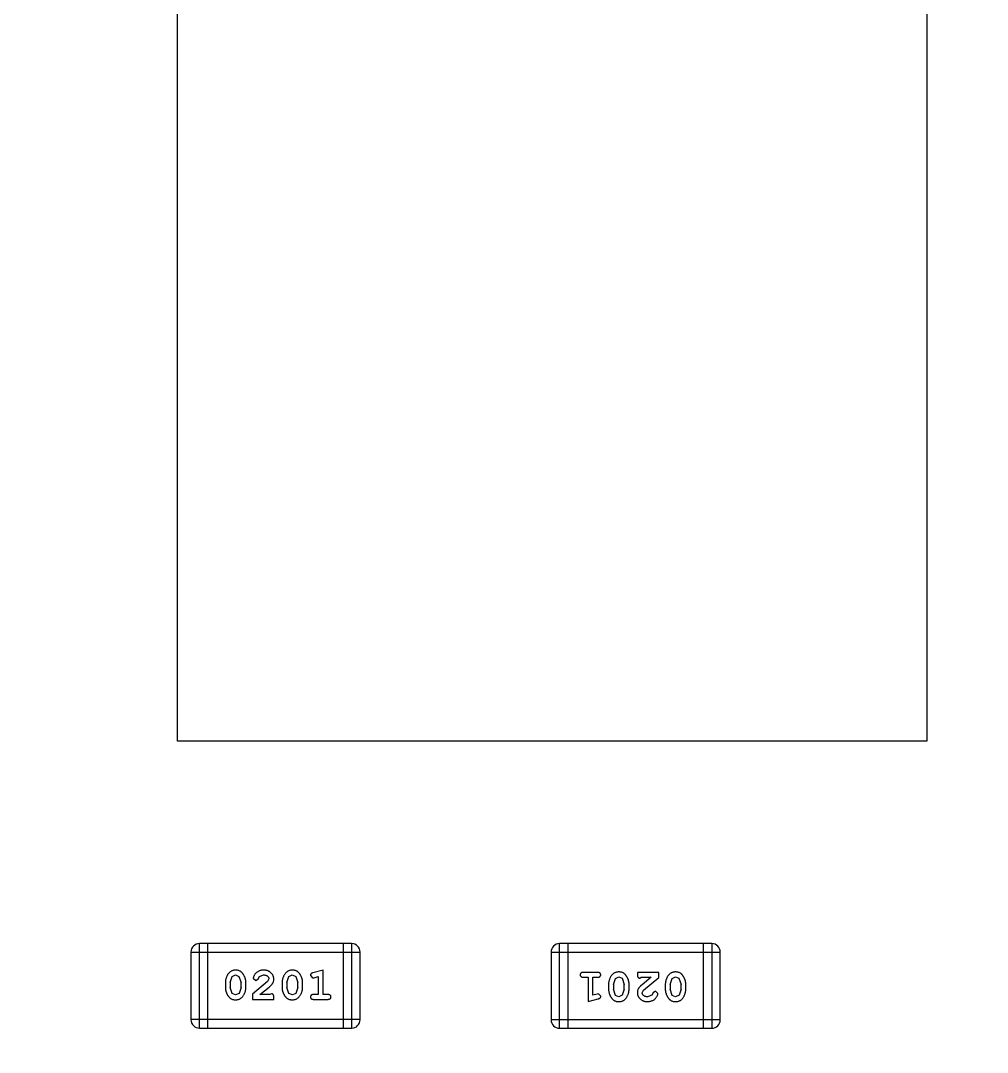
# Model space of a CAD drawing. Header units: inches. Extents: x 398 to 599, y 40 to 151.
# Drawn here: x 546.505 to 549.989, y 94.005 to 97.725 of the extents above; entities that cross this region are included whole.
import ezdxf

# ---------------------------------------------------------------- set-up
doc = ezdxf.new("R2010")
doc.units = ezdxf.units.IN
doc.header["$LTSCALE"] = 1.21
doc.header["$MEASUREMENT"] = 0
doc.layers.get('0').update_dxf_attribs({"linetype": 'CONTINUOUS'})

msp = doc.modelspace()

# ---------------------------------------------------------------- linework, layer by layer
at = {"color": 7, "linetype": 'Continuous'}
for p, q in [((547.0706, 95.1273), (547.0706, 97.8273)), ((549.7706, 97.8273), (549.7706, 95.1273)), ((549.7706, 95.1273), (547.0706, 95.1273)), ((547.1493, 94.0929), (547.1493, 94.3977)), ((547.6979, 94.3977), (547.1493, 94.3977)), ((547.1797, 94.0929), (547.1797, 94.3977)), ((547.6674, 94.3977), (547.6674, 94.0929)), ((547.6979, 94.3977), (547.6979, 94.0929)), ((548.4472, 94.0926), (548.4472, 94.3974)), ((548.9958, 94.3974), (548.4472, 94.3974)), ((548.4777, 94.3974), (548.4777, 94.0926)), ((548.9653, 94.3974), (548.9653, 94.0926)), ((548.9958, 94.3974), (548.9958, 94.0926)), ((547.1188, 94.3672), (547.1188, 94.1234)), ((547.1188, 94.3672), (547.7284, 94.3672)), ((547.7284, 94.1234), (547.7284, 94.3672)), ((548.4167, 94.367), (548.4167, 94.1231)), ((548.4167, 94.367), (549.0263, 94.367)), ((549.0263, 94.1231), (549.0263, 94.367)), ((547.2672, 94.2788), (547.2796, 94.2846)), ((547.2796, 94.2846), (547.2917, 94.2793)), ((547.3656, 94.2792), (547.3805, 94.2846)), ((547.4717, 94.2788), (547.4841, 94.2846)), ((547.4841, 94.2846), (547.4962, 94.2793)), ((547.5951, 94.3019), (547.5585, 94.292)), ((547.5951, 94.2138), (547.5951, 94.3019)), ((548.5846, 94.2938), (548.5327, 94.2938)), ((548.7278, 94.2938), (548.7278, 94.2859)), ((548.8049, 94.2938), (548.7278, 94.2938)), ((548.8049, 94.2749), (548.8049, 94.2938)), ((547.2427, 94.2573), (547.2427, 94.2396)), ((547.26, 94.257), (547.2672, 94.2788)), ((547.26, 94.257), (547.26, 94.2398)), ((547.2917, 94.2793), (547.2993, 94.257)), ((547.2993, 94.2398), (547.2993, 94.257)), ((547.3166, 94.2396), (547.3166, 94.2573)), ((547.3952, 94.2604), (547.3402, 94.2154)), ((547.3434, 94.2726), (547.3522, 94.2642)), ((547.3522, 94.2642), (547.3607, 94.2707)), ((547.3607, 94.2707), (547.3656, 94.2792)), ((547.4, 94.2701), (547.3952, 94.2604)), ((547.4472, 94.2573), (547.4472, 94.2396)), ((547.4645, 94.257), (547.4717, 94.2788)), ((547.4645, 94.257), (547.4645, 94.2398)), ((547.4962, 94.2793), (547.5038, 94.257)), ((547.5038, 94.2398), (547.5038, 94.257)), ((547.5211, 94.2396), (547.5211, 94.2573)), ((547.5494, 94.2829), (547.5573, 94.2736)), ((547.5573, 94.2736), (547.5627, 94.2746)), ((547.5627, 94.2746), (547.5778, 94.2788)), ((547.5778, 94.2788), (547.5778, 94.2138)), ((548.5327, 94.2765), (548.55, 94.2765)), ((548.55, 94.2765), (548.55, 94.1884)), ((548.5673, 94.2115), (548.5673, 94.2765)), ((548.5673, 94.2765), (548.5846, 94.2765)), ((548.624, 94.2508), (548.624, 94.233)), ((548.6413, 94.2505), (548.6485, 94.2723)), ((548.6413, 94.2505), (548.6413, 94.2333)), ((548.6485, 94.2723), (548.6608, 94.2781)), ((548.6608, 94.2781), (548.673, 94.2728)), ((548.673, 94.2728), (548.6806, 94.2505)), ((548.6806, 94.2333), (548.6806, 94.2505)), ((548.6979, 94.233), (548.6979, 94.2508)), ((548.7364, 94.2734), (548.742, 94.2765)), ((548.742, 94.2765), (548.7781, 94.2765)), ((548.7781, 94.2765), (548.7446, 94.2495)), ((548.7499, 94.2299), (548.8049, 94.2749)), ((548.8285, 94.2508), (548.8285, 94.233)), ((548.8458, 94.2505), (548.853, 94.2723)), ((548.8458, 94.2505), (548.8458, 94.2333)), ((548.853, 94.2723), (548.8653, 94.2781)), ((548.8653, 94.2781), (548.8775, 94.2728)), ((548.8775, 94.2728), (548.8851, 94.2505)), ((548.8851, 94.2333), (548.8851, 94.2505)), ((548.9024, 94.233), (548.9024, 94.2508)), ((547.2676, 94.2175), (547.26, 94.2398)), ((547.2798, 94.2123), (547.2676, 94.2175)), ((547.2921, 94.2181), (547.2798, 94.2123)), ((547.2993, 94.2398), (547.2921, 94.2181)), ((547.3402, 94.2154), (547.3402, 94.1965)), ((547.367, 94.2138), (547.4005, 94.2409)), ((547.4031, 94.2138), (547.367, 94.2138)), ((547.4086, 94.217), (547.4031, 94.2138)), ((547.4721, 94.2175), (547.4645, 94.2398)), ((547.4843, 94.2123), (547.4721, 94.2175)), ((547.4966, 94.2181), (547.4843, 94.2123)), ((547.5038, 94.2398), (547.4966, 94.2181)), ((547.5778, 94.2138), (547.5605, 94.2138)), ((547.6124, 94.2138), (547.5951, 94.2138)), ((548.5823, 94.2157), (548.5673, 94.2115)), ((548.5878, 94.2167), (548.5823, 94.2157)), ((548.5956, 94.2075), (548.5878, 94.2167)), ((548.6488, 94.211), (548.6413, 94.2333)), ((548.661, 94.2057), (548.6488, 94.211)), ((548.6733, 94.2115), (548.661, 94.2057)), ((548.6806, 94.2333), (548.6733, 94.2115)), ((548.7451, 94.2202), (548.7499, 94.2299)), ((548.7795, 94.2111), (548.7646, 94.2057)), ((548.7844, 94.2196), (548.7795, 94.2111)), ((548.7929, 94.2262), (548.7844, 94.2196)), ((548.8017, 94.2177), (548.7929, 94.2262)), ((548.8534, 94.211), (548.8458, 94.2333)), ((548.8655, 94.2057), (548.8534, 94.211)), ((548.8779, 94.2115), (548.8655, 94.2057)), ((548.8851, 94.2333), (548.8779, 94.2115)), ((547.3402, 94.1965), (547.4173, 94.1965)), ((547.4173, 94.1965), (547.4173, 94.2044)), ((547.5605, 94.1965), (547.6124, 94.1965)), ((548.55, 94.1884), (548.5866, 94.1983)), ((547.7284, 94.1234), (547.1188, 94.1234)), ((549.0263, 94.1231), (548.4167, 94.1231)), ((547.1493, 94.0929), (547.6979, 94.0929)), ((548.4472, 94.0926), (548.9958, 94.0926))]:
    msp.add_line(p, q, dxfattribs=at)
for centre, radius, start, end in [((553.751, 92.925), 23, 281.22586, 258.77532), ((553.751, 92.925), 22.75, 294.44334, 241.13427), ((547.1493, 94.3672), 0.0305, 90, 180), ((547.6979, 94.3672), 0.0305, 0, 90), ((548.4472, 94.367), 0.0305, 90, 180), ((548.9958, 94.367), 0.0305, 0, 90), ((547.1493, 94.1234), 0.0305, 180, 270), ((547.6979, 94.1234), 0.0305, 270, 0), ((548.4472, 94.1231), 0.0305, 180, 270), ((548.9958, 94.1231), 0.0305, 270, 0)]:
    msp.add_arc(centre, radius, start, end, dxfattribs=at)
for points, knots in [([(547.2795, 94.3019), (547.278, 94.3019), (547.2752, 94.3018), (547.2711, 94.3011), (547.2673, 94.3), (547.2637, 94.2984), (547.2604, 94.2963), (547.2574, 94.2938), (547.2546, 94.2908), (547.2521, 94.2875), (547.2499, 94.2839), (547.248, 94.2802), (547.2463, 94.2765), (547.245, 94.2727), (547.244, 94.2689), (547.2432, 94.2651), (547.2428, 94.2612), (547.2427, 94.2586), (547.2427, 94.2573)], [0, 0, 0, 0, 0.06692, 0.130834, 0.19258, 0.252759, 0.312631, 0.373411, 0.436359, 0.501894, 0.568244, 0.632472, 0.69556, 0.757163, 0.818592, 0.878885, 0.939235, 1, 1, 1, 1]), ([(547.3166, 94.2573), (547.3166, 94.2584), (547.3166, 94.2605), (547.3163, 94.2637), (547.3157, 94.2669), (547.3151, 94.27), (547.3141, 94.273), (547.313, 94.276), (547.3117, 94.279), (547.3102, 94.2819), (547.3086, 94.2846), (547.307, 94.2872), (547.3053, 94.2895), (547.3037, 94.2916), (547.302, 94.2934), (547.3003, 94.2951), (547.2985, 94.2965), (547.2962, 94.2981), (547.293, 94.2997), (547.2888, 94.301), (547.2843, 94.3018), (547.2811, 94.3019), (547.2795, 94.3019)], [0, 0, 0, 0, 0.049855, 0.099516, 0.148482, 0.19758, 0.246804, 0.296268, 0.346517, 0.397047, 0.446826, 0.49336, 0.537801, 0.579207, 0.617974, 0.654833, 0.689171, 0.722088, 0.786392, 0.853518, 0.924186, 1, 1, 1, 1]), ([(547.3806, 94.3019), (547.3789, 94.3019), (547.3756, 94.3017), (547.3706, 94.3009), (547.3659, 94.2995), (547.3614, 94.2975), (547.3572, 94.295), (547.3536, 94.2922), (547.3504, 94.2889), (547.3479, 94.2854), (547.346, 94.2818), (547.3445, 94.2785), (547.3436, 94.2754), (547.3434, 94.2735), (547.3434, 94.2726)], [0, 0, 0, 0, 0.098286, 0.193983, 0.289056, 0.384352, 0.477435, 0.566197, 0.652355, 0.737986, 0.818188, 0.887401, 0.94802, 1, 1, 1, 1]), ([(547.3805, 94.2846), (547.3819, 94.2846), (547.3846, 94.2845), (547.3884, 94.2836), (547.3918, 94.2823), (547.3947, 94.2803), (547.397, 94.2781), (547.3987, 94.2756), (547.3998, 94.2729), (547.3999, 94.271), (547.4, 94.2701)], [0, 0, 0, 0, 0.156344, 0.299348, 0.4327, 0.561, 0.682299, 0.791883, 0.89611, 1, 1, 1, 1]), ([(547.4173, 94.2692), (547.4173, 94.2703), (547.4172, 94.2725), (547.4167, 94.2757), (547.4159, 94.2788), (547.4148, 94.2818), (547.4133, 94.2846), (547.4115, 94.2874), (547.4094, 94.2899), (547.407, 94.2924), (547.4044, 94.2946), (547.4015, 94.2966), (547.3985, 94.2982), (547.3953, 94.2996), (547.3919, 94.3006), (547.3883, 94.3014), (547.3845, 94.3018), (547.3819, 94.3019), (547.3806, 94.3019)], [0, 0, 0, 0, 0.060981, 0.120256, 0.178148, 0.236115, 0.293993, 0.352864, 0.413358, 0.476056, 0.539296, 0.602396, 0.665116, 0.728325, 0.792919, 0.859317, 0.928302, 1, 1, 1, 1]), ([(547.484, 94.3019), (547.4825, 94.3019), (547.4797, 94.3018), (547.4757, 94.3011), (547.4718, 94.3), (547.4682, 94.2984), (547.4649, 94.2963), (547.4619, 94.2938), (547.4591, 94.2908), (547.4566, 94.2875), (547.4544, 94.2839), (547.4525, 94.2802), (547.4509, 94.2765), (547.4495, 94.2727), (547.4485, 94.2689), (547.4477, 94.2651), (547.4473, 94.2612), (547.4472, 94.2586), (547.4472, 94.2573)], [0, 0, 0, 0, 0.06692, 0.130834, 0.19258, 0.252759, 0.312631, 0.373411, 0.436359, 0.501894, 0.568244, 0.632472, 0.69556, 0.757163, 0.818592, 0.878885, 0.939235, 1, 1, 1, 1]), ([(547.5211, 94.2573), (547.5211, 94.2584), (547.5211, 94.2605), (547.5208, 94.2637), (547.5202, 94.2669), (547.5196, 94.27), (547.5186, 94.273), (547.5175, 94.276), (547.5162, 94.279), (547.5147, 94.2819), (547.5131, 94.2846), (547.5115, 94.2872), (547.5098, 94.2895), (547.5082, 94.2916), (547.5065, 94.2934), (547.5048, 94.2951), (547.503, 94.2965), (547.5007, 94.2981), (547.4975, 94.2997), (547.4933, 94.301), (547.4888, 94.3018), (547.4856, 94.3019), (547.484, 94.3019)], [0, 0, 0, 0, 0.049855, 0.099516, 0.148482, 0.19758, 0.246804, 0.296268, 0.346517, 0.397047, 0.446826, 0.49336, 0.537801, 0.579207, 0.617974, 0.654833, 0.689171, 0.722088, 0.786392, 0.853518, 0.924186, 1, 1, 1, 1]), ([(547.5585, 94.292), (547.5576, 94.2918), (547.5561, 94.2913), (547.554, 94.2905), (547.5524, 94.2896), (547.5512, 94.2885), (547.5504, 94.2873), (547.5498, 94.286), (547.5495, 94.2845), (547.5495, 94.2834), (547.5494, 94.2829)], [0, 0, 0, 0, 0.187321, 0.344927, 0.475328, 0.579604, 0.674244, 0.773631, 0.882025, 1, 1, 1, 1]), ([(548.5327, 94.2938), (548.5318, 94.2938), (548.5301, 94.2937), (548.5278, 94.2933), (548.5259, 94.2926), (548.5243, 94.2915), (548.5231, 94.2901), (548.5223, 94.2886), (548.5218, 94.2869), (548.5217, 94.2858), (548.5217, 94.2852)], [0, 0, 0, 0, 0.169012, 0.317488, 0.445429, 0.560977, 0.67065, 0.776666, 0.88492, 1, 1, 1, 1]), ([(548.5217, 94.2852), (548.5217, 94.2845), (548.5218, 94.2834), (548.5223, 94.2817), (548.5232, 94.2802), (548.5243, 94.2789), (548.5259, 94.2778), (548.5278, 94.277), (548.5301, 94.2766), (548.5318, 94.2765), (548.5327, 94.2765)], [0, 0, 0, 0, 0.11517, 0.223509, 0.328254, 0.438012, 0.553651, 0.682263, 0.830856, 1, 1, 1, 1]), ([(548.5956, 94.2852), (548.5956, 94.2858), (548.5956, 94.2869), (548.595, 94.2886), (548.5942, 94.2901), (548.5931, 94.2915), (548.5915, 94.2926), (548.5895, 94.2933), (548.5872, 94.2937), (548.5855, 94.2938), (548.5846, 94.2938)], [0, 0, 0, 0, 0.115051, 0.223278, 0.329269, 0.437893, 0.554681, 0.682591, 0.83103, 1, 1, 1, 1]), ([(548.5846, 94.2765), (548.5855, 94.2765), (548.5872, 94.2766), (548.5895, 94.277), (548.5915, 94.2778), (548.5931, 94.2788), (548.5942, 94.2802), (548.5951, 94.2817), (548.5956, 94.2834), (548.5956, 94.2845), (548.5956, 94.2852)], [0, 0, 0, 0, 0.169102, 0.317658, 0.446239, 0.563118, 0.671828, 0.776546, 0.884858, 1, 1, 1, 1]), ([(548.6609, 94.2954), (548.6594, 94.2953), (548.6566, 94.2953), (548.6525, 94.2946), (548.6487, 94.2934), (548.6451, 94.2918), (548.6418, 94.2898), (548.6387, 94.2873), (548.6359, 94.2844), (548.6335, 94.281), (548.6313, 94.2774), (548.6293, 94.2737), (548.6277, 94.27), (548.6263, 94.2662), (548.6253, 94.2624), (548.6245, 94.2586), (548.6241, 94.2547), (548.624, 94.2521), (548.624, 94.2508)], [0, 0, 0, 0, 0.067217, 0.131051, 0.19272, 0.252824, 0.312745, 0.373449, 0.436041, 0.501494, 0.567761, 0.632087, 0.695096, 0.757109, 0.817993, 0.878657, 0.939311, 1, 1, 1, 1]), ([(548.6979, 94.2508), (548.6979, 94.2518), (548.6978, 94.254), (548.6975, 94.2571), (548.6971, 94.2603), (548.6964, 94.2634), (548.6955, 94.2664), (548.6943, 94.2694), (548.6931, 94.2724), (548.6916, 94.2752), (548.69, 94.278), (548.6884, 94.2805), (548.6868, 94.2828), (548.6851, 94.2849), (548.6834, 94.2868), (548.6817, 94.2885), (548.68, 94.2899), (548.6776, 94.2915), (548.6745, 94.2931), (548.6703, 94.2944), (548.6657, 94.2952), (548.6625, 94.2953), (548.6609, 94.2954)], [0, 0, 0, 0, 0.049886, 0.09882, 0.148132, 0.19689, 0.246038, 0.295176, 0.345305, 0.395692, 0.445312, 0.491875, 0.535813, 0.577009, 0.616081, 0.652689, 0.687585, 0.720206, 0.785062, 0.85223, 0.923759, 1, 1, 1, 1]), ([(548.7278, 94.2859), (548.7278, 94.2849), (548.7279, 94.2829), (548.7283, 94.2802), (548.729, 94.2779), (548.73, 94.2762), (548.7313, 94.2749), (548.7329, 94.274), (548.7346, 94.2734), (548.7358, 94.2734), (548.7364, 94.2734)], [0, 0, 0, 0, 0.1844, 0.34094, 0.473574, 0.586824, 0.690029, 0.789175, 0.890445, 1, 1, 1, 1]), ([(548.8654, 94.2954), (548.8639, 94.2953), (548.8611, 94.2953), (548.857, 94.2946), (548.8532, 94.2934), (548.8496, 94.2918), (548.8463, 94.2898), (548.8432, 94.2873), (548.8404, 94.2844), (548.838, 94.281), (548.8358, 94.2774), (548.8338, 94.2737), (548.8322, 94.27), (548.8308, 94.2662), (548.8298, 94.2624), (548.829, 94.2586), (548.8286, 94.2547), (548.8285, 94.2521), (548.8285, 94.2508)], [0, 0, 0, 0, 0.067217, 0.131051, 0.19272, 0.252824, 0.312745, 0.373449, 0.436041, 0.501494, 0.567761, 0.632087, 0.695096, 0.757109, 0.817993, 0.878657, 0.939311, 1, 1, 1, 1]), ([(548.9024, 94.2508), (548.9024, 94.2518), (548.9024, 94.254), (548.902, 94.2571), (548.9016, 94.2603), (548.9009, 94.2634), (548.9, 94.2664), (548.8989, 94.2694), (548.8976, 94.2724), (548.8961, 94.2752), (548.8946, 94.278), (548.8929, 94.2805), (548.8913, 94.2828), (548.8896, 94.2849), (548.8879, 94.2868), (548.8862, 94.2885), (548.8845, 94.2899), (548.8821, 94.2915), (548.879, 94.2931), (548.8748, 94.2944), (548.8702, 94.2952), (548.867, 94.2953), (548.8654, 94.2954)], [0, 0, 0, 0, 0.049886, 0.09882, 0.148132, 0.19689, 0.246038, 0.295176, 0.345305, 0.395692, 0.445312, 0.491875, 0.535813, 0.577009, 0.616081, 0.652689, 0.687585, 0.720206, 0.785062, 0.85223, 0.923759, 1, 1, 1, 1]), ([(547.4005, 94.2409), (547.4014, 94.2416), (547.4031, 94.2431), (547.4055, 94.2453), (547.4076, 94.2475), (547.4095, 94.2494), (547.4111, 94.2513), (547.4124, 94.2531), (547.4135, 94.2547), (547.4147, 94.2568), (547.4157, 94.2593), (547.4166, 94.2625), (547.4172, 94.2658), (547.4173, 94.268), (547.4173, 94.2692)], [0, 0, 0, 0, 0.103002, 0.197728, 0.285279, 0.365235, 0.437224, 0.502446, 0.560545, 0.611446, 0.707576, 0.80349, 0.900532, 1, 1, 1, 1]), ([(548.7446, 94.2495), (548.7437, 94.2487), (548.742, 94.2472), (548.7396, 94.245), (548.7375, 94.2429), (548.7356, 94.2409), (548.734, 94.239), (548.7327, 94.2372), (548.7315, 94.2356), (548.7304, 94.2336), (548.7294, 94.231), (548.7284, 94.2278), (548.7279, 94.2245), (548.7278, 94.2223), (548.7278, 94.2212)], [0, 0, 0, 0, 0.103002, 0.197728, 0.285279, 0.365235, 0.437224, 0.502446, 0.560545, 0.611446, 0.707576, 0.80349, 0.900532, 1, 1, 1, 1]), ([(547.2427, 94.2396), (547.2427, 94.2385), (547.2427, 94.2364), (547.243, 94.2332), (547.2435, 94.2301), (547.2442, 94.227), (547.2451, 94.2239), (547.2462, 94.2209), (547.2475, 94.218), (547.249, 94.2151), (547.2505, 94.2123), (547.2522, 94.2098), (547.2538, 94.2075), (547.2554, 94.2054), (547.2572, 94.2035), (547.2588, 94.2019), (547.2606, 94.2004), (547.2629, 94.1988), (547.2661, 94.1972), (547.2703, 94.1959), (547.2749, 94.1951), (547.2781, 94.195), (547.2797, 94.1949)], [0, 0, 0, 0, 0.049886, 0.09882, 0.148132, 0.19689, 0.246038, 0.295176, 0.345305, 0.395692, 0.445312, 0.491875, 0.535813, 0.577009, 0.616081, 0.652689, 0.687585, 0.720206, 0.785062, 0.85223, 0.923759, 1, 1, 1, 1]), ([(547.2797, 94.1949), (547.2812, 94.195), (547.284, 94.1951), (547.2881, 94.1958), (547.2919, 94.1969), (547.2955, 94.1985), (547.2988, 94.2005), (547.3018, 94.203), (547.3047, 94.206), (547.3071, 94.2094), (547.3093, 94.213), (547.3113, 94.2166), (547.3129, 94.2203), (547.3143, 94.2241), (547.3153, 94.2279), (547.3161, 94.2318), (547.3165, 94.2356), (547.3166, 94.2383), (547.3166, 94.2396)], [0, 0, 0, 0, 0.067217, 0.131051, 0.19272, 0.252824, 0.312745, 0.373449, 0.436041, 0.501494, 0.567761, 0.632087, 0.695096, 0.757109, 0.817993, 0.878657, 0.939311, 1, 1, 1, 1]), ([(547.4173, 94.2044), (547.4173, 94.2055), (547.4172, 94.2074), (547.4168, 94.2101), (547.4161, 94.2124), (547.4151, 94.2141), (547.4137, 94.2154), (547.4122, 94.2163), (547.4105, 94.2169), (547.4093, 94.2169), (547.4086, 94.217)], [0, 0, 0, 0, 0.1844, 0.34094, 0.473574, 0.586824, 0.690029, 0.789175, 0.890445, 1, 1, 1, 1]), ([(547.4472, 94.2396), (547.4472, 94.2385), (547.4472, 94.2364), (547.4476, 94.2332), (547.448, 94.2301), (547.4487, 94.227), (547.4496, 94.2239), (547.4507, 94.2209), (547.452, 94.218), (547.4535, 94.2151), (547.455, 94.2123), (547.4567, 94.2098), (547.4583, 94.2075), (547.46, 94.2054), (547.4617, 94.2035), (547.4634, 94.2019), (547.4651, 94.2004), (547.4675, 94.1988), (547.4706, 94.1972), (547.4748, 94.1959), (547.4794, 94.1951), (547.4826, 94.195), (547.4842, 94.1949)], [0, 0, 0, 0, 0.049886, 0.09882, 0.148132, 0.19689, 0.246038, 0.295176, 0.345305, 0.395692, 0.445312, 0.491875, 0.535813, 0.577009, 0.616081, 0.652689, 0.687585, 0.720206, 0.785062, 0.85223, 0.923759, 1, 1, 1, 1]), ([(547.4842, 94.1949), (547.4857, 94.195), (547.4885, 94.1951), (547.4926, 94.1958), (547.4964, 94.1969), (547.5, 94.1985), (547.5033, 94.2005), (547.5064, 94.203), (547.5092, 94.206), (547.5116, 94.2094), (547.5138, 94.213), (547.5158, 94.2166), (547.5174, 94.2203), (547.5188, 94.2241), (547.5198, 94.2279), (547.5206, 94.2318), (547.521, 94.2356), (547.5211, 94.2383), (547.5211, 94.2396)], [0, 0, 0, 0, 0.067217, 0.131051, 0.19272, 0.252824, 0.312745, 0.373449, 0.436041, 0.501494, 0.567761, 0.632087, 0.695096, 0.757109, 0.817993, 0.878657, 0.939311, 1, 1, 1, 1]), ([(547.5605, 94.2138), (547.5596, 94.2138), (547.5579, 94.2138), (547.5555, 94.2133), (547.5536, 94.2125), (547.552, 94.2115), (547.5509, 94.2101), (547.55, 94.2086), (547.5495, 94.207), (547.5495, 94.2058), (547.5494, 94.2052)], [0, 0, 0, 0, 0.169102, 0.317658, 0.446239, 0.563118, 0.671828, 0.776546, 0.884858, 1, 1, 1, 1]), ([(547.6234, 94.2052), (547.6233, 94.2058), (547.6233, 94.207), (547.6228, 94.2086), (547.6219, 94.2101), (547.6208, 94.2115), (547.6192, 94.2126), (547.6173, 94.2133), (547.6149, 94.2138), (547.6133, 94.2138), (547.6124, 94.2138)], [0, 0, 0, 0, 0.11517, 0.223509, 0.328254, 0.438012, 0.553651, 0.682263, 0.830856, 1, 1, 1, 1]), ([(548.624, 94.233), (548.624, 94.2319), (548.624, 94.2298), (548.6243, 94.2266), (548.6249, 94.2235), (548.6255, 94.2204), (548.6264, 94.2173), (548.6276, 94.2143), (548.6288, 94.2113), (548.6303, 94.2085), (548.632, 94.2057), (548.6336, 94.2032), (548.6352, 94.2009), (548.6369, 94.1987), (548.6386, 94.1969), (548.6403, 94.1952), (548.6421, 94.1938), (548.6444, 94.1923), (548.6476, 94.1907), (548.6518, 94.1893), (548.6563, 94.1885), (548.6595, 94.1885), (548.6611, 94.1884)], [0, 0, 0, 0, 0.049855, 0.099516, 0.148482, 0.19758, 0.246804, 0.296268, 0.346517, 0.397047, 0.446826, 0.49336, 0.537801, 0.579207, 0.617974, 0.654833, 0.689171, 0.722088, 0.786392, 0.853518, 0.924186, 1, 1, 1, 1]), ([(548.6611, 94.1884), (548.6625, 94.1884), (548.6654, 94.1885), (548.6694, 94.1892), (548.6733, 94.1903), (548.6769, 94.1919), (548.6801, 94.194), (548.6832, 94.1965), (548.686, 94.1995), (548.6884, 94.2029), (548.6906, 94.2065), (548.6926, 94.2101), (548.6942, 94.2138), (548.6956, 94.2176), (548.6966, 94.2214), (548.6974, 94.2252), (548.6978, 94.2291), (548.6979, 94.2317), (548.6979, 94.233)], [0, 0, 0, 0, 0.06692, 0.130834, 0.19258, 0.252759, 0.312631, 0.373411, 0.436359, 0.501894, 0.568244, 0.632472, 0.69556, 0.757163, 0.818592, 0.878885, 0.939235, 1, 1, 1, 1]), ([(548.7278, 94.2212), (548.7278, 94.2201), (548.7279, 94.2179), (548.7284, 94.2146), (548.7292, 94.2115), (548.7303, 94.2085), (548.7318, 94.2057), (548.7336, 94.203), (548.7357, 94.2004), (548.7381, 94.1979), (548.7407, 94.1957), (548.7436, 94.1937), (548.7466, 94.1921), (548.7498, 94.1907), (548.7532, 94.1897), (548.7568, 94.1889), (548.7606, 94.1885), (548.7632, 94.1884), (548.7645, 94.1884)], [0, 0, 0, 0, 0.060981, 0.120256, 0.178148, 0.236115, 0.293993, 0.352864, 0.413358, 0.476056, 0.539296, 0.602396, 0.665116, 0.728325, 0.792919, 0.859317, 0.928302, 1, 1, 1, 1]), ([(548.7646, 94.2057), (548.7632, 94.2058), (548.7605, 94.2058), (548.7567, 94.2067), (548.7533, 94.2081), (548.7504, 94.21), (548.7481, 94.2122), (548.7463, 94.2147), (548.7453, 94.2174), (548.7452, 94.2193), (548.7451, 94.2202)], [0, 0, 0, 0, 0.156344, 0.299348, 0.4327, 0.561, 0.682299, 0.791883, 0.89611, 1, 1, 1, 1]), ([(548.7645, 94.1884), (548.7662, 94.1885), (548.7695, 94.1886), (548.7745, 94.1894), (548.7792, 94.1909), (548.7837, 94.1928), (548.7878, 94.1953), (548.7915, 94.1982), (548.7946, 94.2014), (548.7972, 94.205), (548.7991, 94.2085), (548.8006, 94.2119), (548.8015, 94.2149), (548.8017, 94.2168), (548.8017, 94.2177)], [0, 0, 0, 0, 0.098286, 0.193983, 0.289056, 0.384352, 0.477435, 0.566197, 0.652355, 0.737986, 0.818188, 0.887401, 0.94802, 1, 1, 1, 1]), ([(548.8285, 94.233), (548.8285, 94.2319), (548.8285, 94.2298), (548.8288, 94.2266), (548.8294, 94.2235), (548.83, 94.2204), (548.831, 94.2173), (548.8321, 94.2143), (548.8334, 94.2113), (548.8349, 94.2085), (548.8365, 94.2057), (548.8381, 94.2032), (548.8398, 94.2009), (548.8414, 94.1987), (548.8431, 94.1969), (548.8448, 94.1952), (548.8466, 94.1938), (548.8489, 94.1923), (548.8521, 94.1907), (548.8563, 94.1893), (548.8608, 94.1885), (548.864, 94.1885), (548.8656, 94.1884)], [0, 0, 0, 0, 0.049855, 0.099516, 0.148482, 0.19758, 0.246804, 0.296268, 0.346517, 0.397047, 0.446826, 0.49336, 0.537801, 0.579207, 0.617974, 0.654833, 0.689171, 0.722088, 0.786392, 0.853518, 0.924186, 1, 1, 1, 1]), ([(548.8656, 94.1884), (548.8671, 94.1884), (548.8699, 94.1885), (548.8739, 94.1892), (548.8778, 94.1903), (548.8814, 94.1919), (548.8847, 94.194), (548.8877, 94.1965), (548.8905, 94.1995), (548.893, 94.2029), (548.8952, 94.2065), (548.8971, 94.2101), (548.8987, 94.2138), (548.9001, 94.2176), (548.9011, 94.2214), (548.9019, 94.2252), (548.9023, 94.2291), (548.9024, 94.2317), (548.9024, 94.233)], [0, 0, 0, 0, 0.06692, 0.130834, 0.19258, 0.252759, 0.312631, 0.373411, 0.436359, 0.501894, 0.568244, 0.632472, 0.69556, 0.757163, 0.818592, 0.878885, 0.939235, 1, 1, 1, 1]), ([(547.5494, 94.2052), (547.5495, 94.2046), (547.5495, 94.2034), (547.55, 94.2017), (547.5509, 94.2002), (547.552, 94.1988), (547.5536, 94.1978), (547.5556, 94.1971), (547.5579, 94.1966), (547.5596, 94.1965), (547.5605, 94.1965)], [0, 0, 0, 0, 0.115051, 0.223278, 0.329269, 0.437893, 0.554681, 0.682591, 0.83103, 1, 1, 1, 1]), ([(547.6124, 94.1965), (547.6133, 94.1965), (547.6149, 94.1966), (547.6173, 94.1971), (547.6192, 94.1978), (547.6208, 94.1989), (547.6219, 94.2002), (547.6228, 94.2017), (547.6233, 94.2034), (547.6233, 94.2046), (547.6234, 94.2052)], [0, 0, 0, 0, 0.169012, 0.317488, 0.445429, 0.560977, 0.67065, 0.776666, 0.88492, 1, 1, 1, 1]), ([(548.5866, 94.1983), (548.5875, 94.1985), (548.589, 94.199), (548.5911, 94.1999), (548.5927, 94.2008), (548.5939, 94.2018), (548.5947, 94.203), (548.5953, 94.2043), (548.5956, 94.2058), (548.5956, 94.2069), (548.5956, 94.2075)], [0, 0, 0, 0, 0.187321, 0.344927, 0.475328, 0.579604, 0.674244, 0.773631, 0.882025, 1, 1, 1, 1])]:
    msp.add_open_spline(points, degree=3, knots=knots, dxfattribs=at)

doc.saveas('drawing.dxf')
